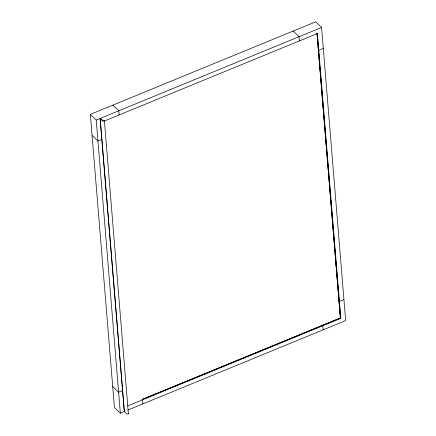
<?xml version="1.0" encoding="UTF-8"?>
<svg xmlns="http://www.w3.org/2000/svg" width="436" height="436" viewBox="0 0 436 436"><rect width="100%" height="100%" fill="white"/><g stroke="black" fill="none" stroke-linecap="round" stroke-linejoin="round"><path stroke-width="0.65" d="M321.692 325.692L142.049 399.501L340.505 317.958L340.402 316.65M142.049 399.496L142.528 399.817L142.861 403.905M100.089 118.608L100.618 118.39L102.809 120.5A0.823 0.491 -4.6 0 1 103.376 120.254L104.019 120.325A0.932 0.556 -4.6 0 1 104.378 120.658L128.418 413.955A0.823 0.491 -4.6 0 1 127.862 414.189L127.05 414.031L124.276 411.508L100.117 118.603L102.863 121.132L103.675 121.29A0.823 0.491 -4.6 0 0 104.237 121.055L104.378 120.658M124.353 411.497L124.794 411.295M92.051 135.22L90.339 114.379L315.669 21.8L321.566 27.468L345.661 320.585L127.841 410.08M90.339 114.379L96.231 120.047L321.566 27.468M104.188 121.088L317.403 33.507L340.821 318.345L127.606 405.949M101.893 139.367L97.953 140.986L92.061 135.318L114.434 407.497L120.331 413.165L124.712 411.366M323.283 48.407L318.776 50.26L318.34 49.829L318.176 46.341M122.549 390.607L118.608 392.226L112.717 386.558M343.939 299.646L339.437 301.499L339.11 300.965M323.13 329.839L322.793 325.752L322.324 325.327L340.505 317.958M316.956 33.049L340.374 317.909L340.821 318.345M293.139 31.06L299.031 36.728L299.374 40.913M112.87 105.12L118.336 110.379M340.38 317.92L317.065 33.567M317.288 35.529L317.621 39.583M317.73 40.935L318.067 44.99M318.623 51.753L318.956 55.819M319.065 57.171L319.343 60.555M319.457 61.912L319.79 65.972M319.904 67.329L320.237 71.395M320.346 72.747L320.683 76.812M320.792 78.164L321.125 82.23M321.239 83.581L321.572 87.647M321.681 88.999L321.964 92.383M322.073 93.74L322.406 97.806M322.52 99.157L322.853 103.223M322.962 104.575L323.299 108.64M323.408 109.992L323.741 114.058M323.855 115.409L324.188 119.475M324.302 120.826L324.58 124.216M324.689 125.568L325.022 129.634M325.136 130.985L325.469 135.051M325.583 136.403L325.915 140.468M326.024 141.82L326.362 145.886M326.471 147.237L326.804 151.303M326.918 152.655L327.196 156.044M327.305 157.396L327.643 161.462M327.752 162.813L328.085 166.879M328.199 168.231L328.531 172.296M328.64 173.648L328.978 177.714M329.087 179.065L329.42 183.131M329.534 184.483L329.812 187.872M329.921 189.224L330.259 193.29M330.368 194.641L330.701 198.707M330.815 200.059L331.147 204.124M331.262 205.476L331.594 209.542M331.703 210.893L332.041 214.959M332.15 216.31L332.428 219.7M332.543 221.052L332.875 225.118M332.984 226.469L333.322 230.535M333.431 231.887L333.763 235.952M333.878 237.304L334.21 241.37M334.319 242.721L334.657 246.787M334.766 248.144L335.044 251.528M335.159 252.88L335.491 256.946M335.6 258.297L335.938 262.363M336.047 263.715L336.379 267.78M336.494 269.132L336.826 273.198M336.941 274.555L337.273 278.615M337.382 279.972L337.66 283.356M337.775 284.708L338.107 288.774M338.222 290.125L338.554 294.191M338.663 295.543L339.431 304.884M339.54 306.192L339.862 310.116M339.971 311.424L340.293 315.342M118.766 110.793L119.104 114.957M100.166 118.603L124.374 411.502M96.231 120.047L120.331 413.165M128.369 413.312A0.932 0.556 -4.6 0 1 128.56 413.551"/></g></svg>
